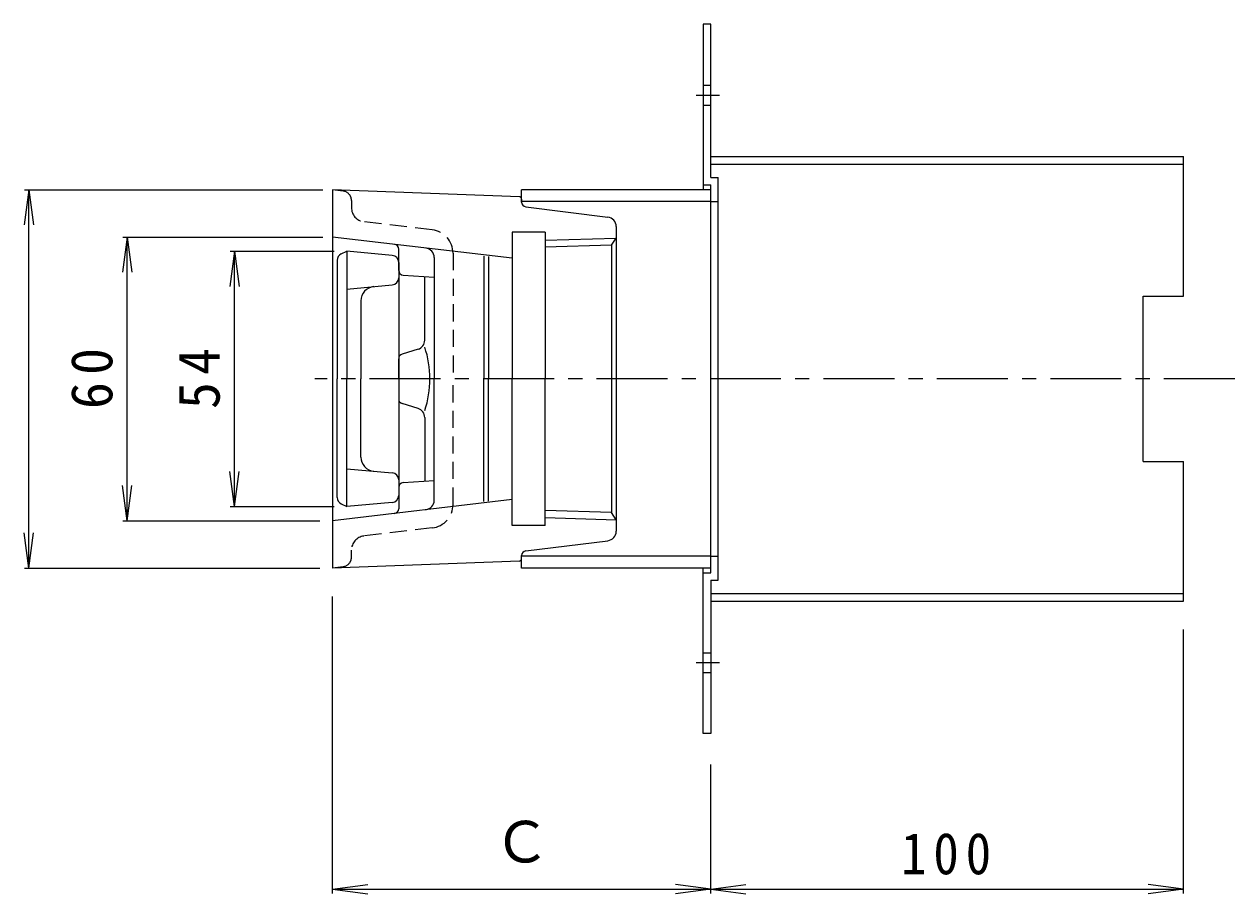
# Model space of a CAD drawing. Units: millimetres, scale not verified. Extents: x -525 to 505, y -414 to 309.
# Drawn here: x 121.1 to 377.1, y 57.4 to 241.3 of the extents above; entities that cross this region are included whole.
import ezdxf
from ezdxf.enums import TextEntityAlignment as Align

# ---------------------------------------------------------------- set-up
doc = ezdxf.new("R2010")
doc.units = ezdxf.units.MM
doc.header["$LTSCALE"] = 3
doc.linetypes.add('CHAIN1', pattern=[8, 5, -1, 1, -1])
doc.linetypes.add('DASHED1', pattern=[1.8, 1.2, -0.6])
for name, color, linetype, lineweight in [('0-0_通り芯', 3, 'Continuous', 9), ('0-2_仕上', 6, 'Continuous', 9), ('0-3_建具', 4, 'Continuous', 9), ('0-4_その他', 7, 'Continuous', 9), ('0-B', 2, 'Continuous', 9)]:
    doc.layers.add(name, color=color, linetype=linetype, lineweight=lineweight)
doc.styles.add('ＭＳ ゴシック', font='')
doc.styles.get('ＭＳ ゴシック').set_extended_font_data('MS Gothic')

msp = doc.modelspace()

# ---------------------------------------------------------------- linework, layer by layer
at = {"layer": '0-0_通り芯', "linetype": 'DASHED1'}
for p, q in [((188.542, 205.981), (186.294, 206.262)), ((190.294, 203.997), (190.294, 202.482)), ((207.382, 197.793), (192.928, 199.504)), ((211.794, 192.828), (211.794, 166.262)), ((211.794, 139.697), (211.794, 166.262)), ((207.382, 134.732), (192.928, 133.02)), ((190.294, 128.528), (190.294, 130.042)), ((188.542, 126.543), (186.294, 126.262))]:
    msp.add_line(p, q, dxfattribs=at)
at = {"layer": '0-0_通り芯'}
for p, q in [((225.812, 204.78), (186.294, 206.262)), ((186.294, 206.262), (186.294, 126.262)), ((226.294, 204.281), (226.294, 203.645)), ((227.17, 202.653), (244.542, 200.481)), ((231.294, 197.262), (231.294, 166.262)), ((246.294, 198.497), (246.294, 134.028)), ((224.294, 191.762), (186.294, 196.262)), ((231.294, 195.573), (246.294, 196.042)), ((245.294, 194.53), (246.294, 196.042)), ((200.294, 189.198), (200.294, 193.716)), ((218.294, 192.182), (218.294, 166.262)), ((219.294, 192.112), (219.294, 166.262)), ((245.295, 194.531), (231.294, 194.094)), ((245.295, 194.531), (245.295, 137.995)), ((207.794, 191.939), (207.794, 166.262)), ((201.227, 188.2), (207.794, 187.762)), ((205.81, 174.437), (205.81, 187.894)), ((204.398, 172.525), (201, 171.479)), ((200.294, 166.262), (200.294, 170.524)), ((200.294, 166.262), (200.294, 162.001)), ((207.794, 140.585), (207.794, 166.262)), ((218.294, 140.343), (218.294, 166.262)), ((219.294, 140.413), (219.294, 166.262)), ((224.294, 135.262), (224.294, 166.262)), ((231.294, 135.262), (231.294, 166.262)), ((204.398, 159.999), (201, 161.045)), ((205.81, 158.088), (205.81, 144.63)), ((201.227, 144.324), (207.794, 144.762)), ((200.294, 143.327), (200.294, 138.809)), ((224.294, 140.762), (186.294, 136.262)), ((245.294, 137.993), (231.294, 138.43)), ((231.294, 135.262), (224.294, 135.262)), ((227.17, 129.872), (244.542, 132.043)), ((226.294, 128.244), (226.294, 128.879)), ((225.812, 127.744), (186.294, 126.262))]:
    msp.add_line(p, q, dxfattribs=at)
at = {"layer": '0-0_通り芯', "linetype": 'CHAIN1'}
msp.add_line((377.149, 166.262), (182.584, 166.262), dxfattribs=at)
at = {"layer": '0-0_通り芯'}
for points in [[(231.294, 197.262), (224.294, 197.262), (224.294, 166.262)], [(231.294, 136.951), (246.294, 136.483), (245.294, 137.995)]]:
    msp.add_lwpolyline(points, dxfattribs=at)
at = {"layer": '0-0_通り芯', "linetype": 'DASHED1'}
for centre, radius, start, end in [((188.294, 203.997), 2, 24.28056, 82.87468), ((188.294, 203.997), 2, 0, 30.70003), ((193.294, 202.482), 3, 180, 262.99994), ((206.794, 192.828), 5, 0, 83.24654), ((206.794, 139.697), 5, 276.75346, 0), ((193.294, 130.042), 3, 97.00006, 180), ((188.294, 128.528), 2, 329.29997, 0), ((188.294, 128.528), 2, 277.12532, 335.71944)]:
    msp.add_arc(centre, radius, start, end, dxfattribs=at)
at = {"layer": '0-0_通り芯'}
for centre, radius, start, end in [((225.794, 204.281), 0.5, 0, 87.85004), ((227.294, 203.645), 1, 180, 262.87573), ((244.294, 198.497), 2, 0, 82.87573), ((199.294, 193.716), 1, 0, 83.2433), ((205.794, 191.939), 2, 0, 83.24734), ((201.294, 189.198), 1, 180, 266.18359), ((203.81, 174.437), 2, 287.09814, 0), ((185.606, 166.262), 21.285, 341.66121, 18.33853), ((201.294, 170.524), 1, 107.09949, 180), ((201.294, 162.001), 1, 180, 252.90051), ((203.81, 158.088), 2, 0, 72.89832), ((201.294, 143.327), 1, 93.81641, 180), ((199.294, 138.809), 1, 276.7567, 0), ((205.794, 140.585), 2, 276.75266, 0), ((244.294, 134.028), 2, 277.12427, 0), ((225.794, 128.244), 0.5, 272.14996, 0), ((227.294, 128.879), 1, 97.12427, 180)]:
    msp.add_arc(centre, radius, start, end, dxfattribs=at)
at = {"layer": '0-2_仕上'}
for p, q in [((188.123, 192.677), (189.294, 193.262)), ((187.294, 191.335), (187.294, 166.262)), ((200.294, 190.892), (200.294, 141.632)), ((189.294, 185.262), (198.929, 186.138)), ((192.294, 182.795), (192.294, 166.262)), ((187.294, 141.189), (187.294, 166.262)), ((192.294, 149.729), (192.294, 166.262)), ((189.294, 147.262), (198.929, 146.386)), ((188.123, 139.848), (189.294, 139.262))]:
    msp.add_line(p, q, dxfattribs=at)
for points in [[(198.929, 192.386), (189.294, 193.262), (189.294, 166.262)], [(198.929, 140.138), (189.294, 139.262), (189.294, 166.262)]]:
    msp.add_lwpolyline(points, dxfattribs=at)
for centre, radius, start, end in [((188.794, 191.335), 1.5, 116.56569, 180), ((198.794, 190.892), 1.5, 0, 84.80498), ((198.794, 187.632), 1.5, 275.19507, 0), ((195.294, 182.795), 3, 95.19458, 180), ((195.294, 149.729), 3, 180, 264.80542), ((198.794, 144.892), 1.5, 0, 84.80493), ((188.794, 141.189), 1.5, 180, 243.43431), ((198.794, 141.632), 1.5, 275.19502, 0)]:
    msp.add_arc(centre, radius, start, end, dxfattribs=at)
at = {"layer": '0-3_建具'}
for p, q in [((266.294, 206.262), (226.294, 206.262)), ((226.294, 203.609), (226.294, 206.262)), ((266.294, 126.262), (266.294, 206.262)), ((266.294, 203.762), (226.294, 203.762)), ((226.294, 126.262), (226.294, 128.915)), ((266.294, 128.762), (226.294, 128.762)), ((266.294, 126.262), (226.294, 126.262))]:
    msp.add_line(p, q, dxfattribs=at)
at = {"layer": '0-4_その他'}
for p, q in [((122.056, 206.262), (121.077, 198.826)), ((121.156, 206.262), (184.23, 206.262)), ((122.056, 126.262), (122.056, 206.262)), ((122.056, 206.262), (123.035, 198.826)), ((142.864, 196.262), (141.885, 188.826)), ((141.964, 196.262), (184.23, 196.262)), ((142.864, 136.262), (142.864, 196.262)), ((142.864, 196.262), (143.843, 188.826)), ((165.561, 193.262), (164.582, 185.826)), ((164.661, 193.262), (186.616, 193.262)), ((165.561, 139.262), (165.561, 193.262)), ((165.561, 193.262), (166.54, 185.826)), ((165.561, 139.262), (164.582, 146.698)), ((165.561, 139.262), (166.54, 146.698)), ((142.864, 136.262), (141.885, 143.698)), ((142.864, 136.262), (143.843, 143.698)), ((164.661, 139.262), (186.616, 139.262)), ((141.964, 136.262), (183.616, 136.262)), ((122.056, 126.262), (121.077, 133.698)), ((122.056, 126.262), (123.035, 133.698)), ((121.156, 126.262), (183.616, 126.262)), ((186.294, 57.454), (186.294, 120.262)), ((366.294, 57.454), (366.294, 113.262)), ((266.294, 57.454), (266.294, 84.738)), ((186.294, 58.354), (193.729, 59.333)), ((266.294, 58.354), (258.858, 59.333)), ((266.294, 58.354), (273.729, 59.333)), ((366.294, 58.354), (358.858, 59.333)), ((186.294, 58.354), (266.294, 58.354)), ((186.294, 58.354), (193.729, 57.375)), ((266.294, 58.354), (258.858, 57.375)), ((266.294, 58.354), (366.294, 58.354)), ((266.294, 58.354), (273.729, 57.375)), ((366.294, 58.354), (358.858, 57.375))]:
    msp.add_line(p, q, dxfattribs=at)
at = {"layer": '0-B'}
for p, q in [((266.294, 241.262), (264.694, 241.262)), ((264.694, 241.262), (264.694, 206.262)), ((266.294, 208.862), (266.294, 241.262)), ((266.294, 213.262), (366.294, 213.262)), ((366.294, 183.762), (366.294, 213.262)), ((266.294, 211.662), (366.294, 211.662)), ((266.294, 208.862), (267.894, 208.862)), ((267.894, 123.662), (267.894, 208.862)), ((264.694, 207.262), (266.294, 207.262)), ((266.294, 125.262), (266.294, 207.262)), ((266.294, 203.762), (267.894, 203.762)), ((357.794, 148.762), (366.294, 148.762)), ((366.294, 119.262), (366.294, 148.762)), ((266.294, 128.762), (267.894, 128.762)), ((264.694, 91.262), (264.694, 126.262)), ((264.694, 125.262), (266.294, 125.262)), ((266.294, 123.662), (267.894, 123.662)), ((266.294, 123.662), (266.294, 91.262)), ((266.294, 120.862), (366.294, 120.862)), ((266.294, 119.262), (366.294, 119.262)), ((266.294, 91.262), (264.694, 91.262))]:
    msp.add_line(p, q, dxfattribs=at)
at = {"layer": '0-B', "linetype": 'DASHED1'}
for p, q in [((264.694, 228.362), (266.294, 228.362)), ((264.694, 224.162), (266.294, 224.162)), ((264.694, 108.362), (266.294, 108.362)), ((264.694, 104.162), (266.294, 104.162))]:
    msp.add_line(p, q, dxfattribs=at)
at = {"layer": '0-B', "linetype": 'CHAIN1'}
for p, q in [((263.195, 226.262), (268.154, 226.262)), ((263.195, 106.262), (268.154, 106.262))]:
    msp.add_line(p, q, dxfattribs=at)
at = {"layer": '0-B'}
msp.add_lwpolyline([(357.794, 148.762), (357.794, 183.762), (366.294, 183.762)], dxfattribs=at)

# ---------------------------------------------------------------- texts
at = {"layer": '0-4_その他', "color": 2, "style": 'ＭＳ ゴシック'}
msp.add_text('Ｃ', height=8.798, dxfattribs=at).set_placement((220.294, 61.354), align=Align.BOTTOM_LEFT)
at = {"layer": '0-4_その他', "color": 2, "char_height": 8.798, "attachment_point": 7, "rotation": 90, "style": 'ＭＳ ゴシック'}
for s, insert in [('\\T1.27;\\W0.95;60', (139.864, 159.887)), ('\\T1.27;\\W0.95;54', (162.561, 159.887))]:
    msp.add_mtext(s, dxfattribs=dict(at, insert=insert))
at = {"layer": '0-4_その他', "color": 2, "insert": (306.544, 61.354), "char_height": 8.798, "attachment_point": 7, "style": 'ＭＳ ゴシック'}
msp.add_mtext('\\T1.27;\\W0.9;100', dxfattribs=at)

doc.saveas('drawing.dxf')
